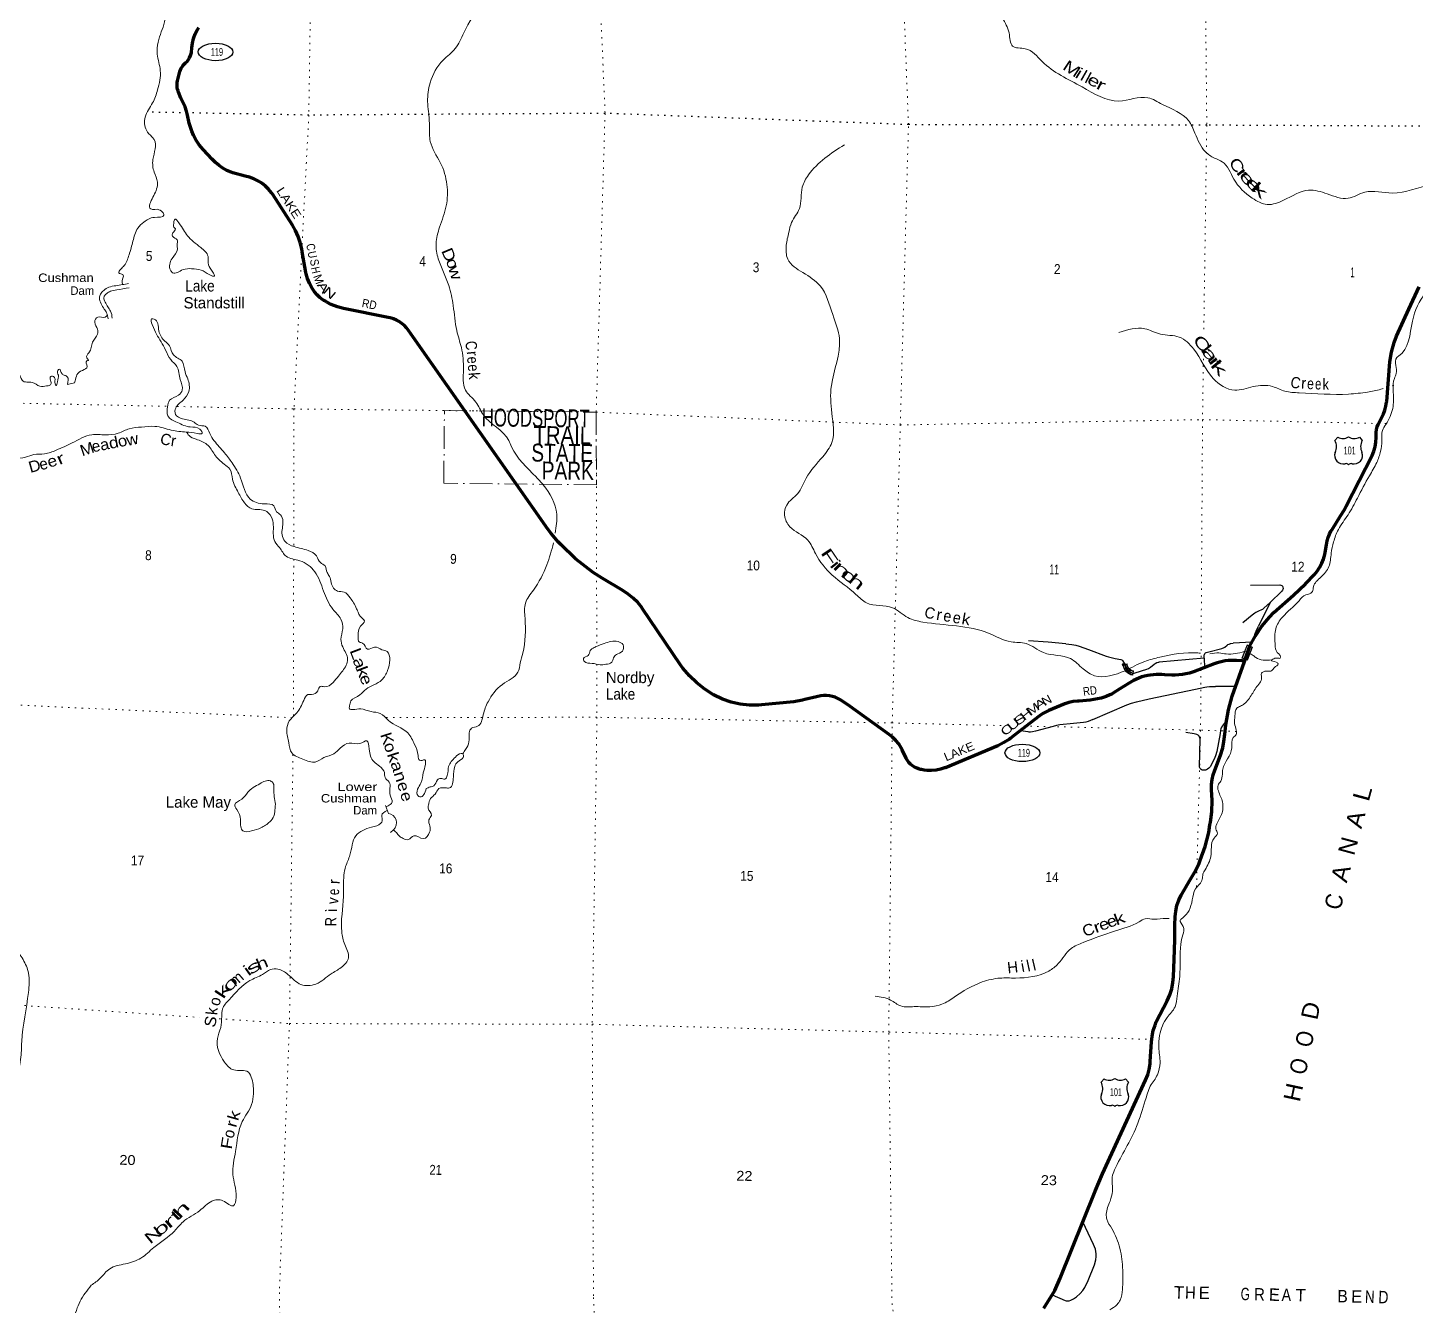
# Model space of a CAD drawing. Header units: feet. Extents: x -751810 to -497223, y -177792 to 12311.
# Drawn here: x -554329 to -529671, y -39445 to -16741 of the extents above; entities that cross this region are included whole.
import ezdxf
from ezdxf.enums import TextEntityAlignment as Align

# ---------------------------------------------------------------- set-up
doc = ezdxf.new("R2010")
doc.units = ezdxf.units.FT
doc.header["$LTSCALE"] = 80
doc.header["$PDMODE"] = 32
doc.header["$PDSIZE"] = 40
doc.linetypes.add('DOT_DASHED', pattern=[7.7, 5, -1.2, 0.3, -1.2])
doc.linetypes.add('DOTTED', pattern=[1.5, 0.3, -1.2])
for name, color, linetype, lineweight in [('16', 7, 'Continuous', 25), ('17', 7, 'Continuous', 25), ('20', 7, 'Continuous', 70), ('23', 7, 'Continuous', 70), ('29', 7, 'Continuous', 25), ('31', 7, 'Continuous', 13), ('39', 7, 'Continuous', 13), ('42', 7, 'Continuous', 13), ('44', 7, 'DOT_DASHED', 13), ('57', 7, 'Continuous', 13), ('6', 7, 'DOTTED', 25), ('7', 7, 'DOTTED', 13)]:
    doc.layers.add(name, color=color, linetype=linetype, lineweight=lineweight)
doc.layers.add('41', color=7, linetype='Continuous')

msp = doc.modelspace()

# ---------------------------------------------------------------- linework, layer by layer
at = {"layer": '16'}
for p, q in [((-531099.27, -24077.07), (-531047.96, -24018.31)), ((-530856.2, -24012.34), (-530856.48, -24012.54)), ((-530664.11, -24018.22), (-530612.72, -24077.07)), ((-535253.52, -35480.64), (-535202.21, -35421.88)), ((-535010.45, -35415.91), (-535010.73, -35416.11)), ((-534818.36, -35421.79), (-534766.97, -35480.64))]:
    msp.add_line(p, q, dxfattribs=at)
for centre, radius, start, end in [((-531292.25, -24187.7), 222.05, 332.97043, 29.75871), ((-530956.88, -23860.65), 182.07, 239.97227, 303.45418), ((-530755.1, -23861.15), 181.52, 236.33975, 300.08743), ((-530755.11, -23860.65), 182.07, 236.54582, 236.59441), ((-530419.75, -24187.7), 222.05, 150.24129, 207.02957), ((-530953.06, -24342.6), 151.42, 159.09177, 283.81923), ((-530758.94, -24342.6), 151.42, 256.18077, 20.90823), ((-535446.5, -35591.27), 222.05, 332.97043, 29.75871), ((-535111.13, -35264.22), 182.07, 239.97227, 303.45418), ((-534909.35, -35264.72), 181.52, 236.33975, 300.08743), ((-534909.36, -35264.22), 182.07, 236.54582, 236.59441), ((-534574, -35591.27), 222.05, 150.24129, 207.02957), ((-535107.31, -35746.17), 151.42, 159.09177, 283.81923), ((-534913.19, -35746.17), 151.42, 256.18077, 20.90823)]:
    msp.add_arc(centre, radius, start, end, dxfattribs=at)
for centre, major_axis, start_param, end_param in [((-530897.72, -24541.42), (-19.56, 51.67), 4.95877769, 6.28318531), ((-530814.27, -24541.42), (19.56, 51.67), 0, 1.32637542), ((-535051.97, -35944.99), (-19.56, 51.67), 4.95877769, 6.28318531), ((-534968.52, -35944.99), (19.56, 51.67), 0, 1.32637542)]:
    msp.add_ellipse(centre, major_axis=major_axis, ratio=0.929097, start_param=start_param, end_param=end_param, dxfattribs=at)
at = {"layer": '17'}
for centre in [(-550993.04, -17171.34), (-536652.57, -29628.29)]:
    msp.add_ellipse(centre, major_axis=(-309.24, 1), ratio=0.500121, dxfattribs=at)
at = {"layer": '20'}
for points in [[(-532705.71, -28003.07), (-532607.78, -27728.07), (-532511.13, -27545.09), (-532395.89, -27373.22), (-532263.32, -27214.33), (-532183.05, -27132.66), (-531834.4, -26823.8), (-531622.49, -26624.99), (-531464.1, -26456.83), (-531416.41, -26398.59), (-531370.22, -26330.88), (-531331.37, -26258.71), (-531300.27, -26182.87), (-531277.26, -26104.2), (-531269.28, -26066.27), (-531248.13, -25929.7), (-531234.41, -25861.56), (-531218.56, -25800.89), (-531196.46, -25742.22), (-531168.34, -25686.18), (-531149.67, -25655.56), (-530997.67, -25416.56), (-530935.62, -25316.53), (-530899.89, -25245.77), (-530438.82, -24344.11), (-530408.12, -24267.51), (-530385.59, -24188.13), (-530371.49, -24106.82), (-530365.96, -24024.49), (-530366.6, -23979.18), (-530364.84, -23930.91), (-530358.04, -23883.09), (-530346.28, -23836.24), (-530329.69, -23790.88), (-530308.44, -23747.5), (-530307.8, -23746.35), (-530234.82, -23600.44), (-530209.31, -23534.82), (-530190.8, -23466.91), (-530179.48, -23397.42), (-530178.15, -23384.06), (-530119.9, -22680.01), (-530092.51, -22506.29), (-530047.11, -22336.39), (-530005.89, -22223.25), (-529787.13, -21739.76), (-529602.57, -21347.24)], [(-536269.02, -39499.53), (-536075.18, -39182.48), (-535979.98, -38966.37), (-535357.25, -37416.73), (-535229.38, -37110.81), (-534462.57, -35445.17), (-534426.02, -35351.44), (-534399.46, -35254.4), (-534383.19, -35155.12), (-534379.43, -35112.31), (-534355.67, -34766.36), (-534346.17, -34664.83), (-534326.11, -34564.86), (-534295.71, -34467.53), (-534272.51, -34410.57), (-534078.27, -34036.15), (-534032.77, -33930.21), (-533998.59, -33820.1), (-533976.11, -33707.02), (-533966.16, -33605.29), (-533957.82, -33300.23), (-533941.77, -32950.07), (-533941.37, -32692.28), (-533940.07, -32537.55), (-533927.9, -32438.76), (-533905.48, -32341.79), (-533873.03, -32247.69), (-533830.94, -32157.5), (-533813.38, -32125.98), (-533681.14, -31899.56), (-533592.58, -31756.13), (-533519.49, -31604.24), (-533491.36, -31532.15), (-533403.4, -31291.86), (-533341.04, -31043.69), (-533319.14, -30908.58), (-533315.1, -30883.65), (-533311.53, -30858.58), (-533285.87, -30678.52), (-533278.25, -30471.54), (-533290.68, -30278.71), (-533290.04, -30190.97), (-533280.24, -30103.79), (-533261.38, -30018.11), (-533234.5, -29937.02), (-533133.23, -29670.06), (-533092.83, -29536.54), (-533070.09, -29423.33), (-533052.89, -29297.98), (-533037.64, -29131.41), (-532992.58, -28864.11), (-532926.17, -28622.13), (-532705.71, -28003.07)]]:
    msp.add_lwpolyline(points, dxfattribs=at)
at = {"layer": '23'}
for points in [[(-551453.53, -17272.68), (-551436.94, -17236.77), (-551424.2, -17199.33), (-551419.95, -17182.91), (-551415.96, -17097.33), (-551403.05, -17012.64), (-551381.36, -16929.76), (-551351.12, -16849.6), (-551319.77, -16785.77), (-551291.21, -16736.51)], [(-542687.45, -28120.99), (-542722.01, -28073.39), (-543413.86, -27048.37), (-543415.82, -27045.69), (-543488.12, -26957.15), (-543569.28, -26876.67), (-543658.4, -26805.1), (-543754.52, -26743.25), (-544121.72, -26523.55), (-544278.12, -26420.92), (-544593.46, -26177.38), (-544856.61, -25926.08), (-544881.66, -25902.17), (-544902.97, -25877.22), (-545027.24, -25731.77), (-545086.53, -25650.66), (-547480.85, -22241.41), (-547561.65, -22120.08), (-547596.65, -22074.36), (-547636.24, -22032.56), (-547679.99, -21995.12), (-547727.4, -21962.46), (-547777.98, -21934.93), (-547831.15, -21912.84), (-547886.34, -21896.43), (-547924.14, -21888.71), (-548716.56, -21732.03), (-548825.71, -21701.12), (-548935.31, -21657.52), (-549014.75, -21615.82), (-549039.79, -21602.68), (-549064.75, -21587.14), (-549082.14, -21576.32), (-549137.14, -21534.78), (-549187.49, -21487.71), (-549232.65, -21435.64), (-549282.66, -21361.41), (-549324.64, -21282.37), (-549358.12, -21199.37), (-549382.75, -21113.33), (-549388.2, -21087.9), (-549453.74, -20724.65), (-549461.24, -20669.89), (-549485.45, -20558.38), (-549521.19, -20450.02), (-549568.06, -20345.98), (-549625.54, -20247.42), (-549974.77, -19705.03), (-549996.91, -19673.55), (-550048.34, -19611.28), (-550106, -19554.72), (-550169.26, -19504.49), (-550237.42, -19461.16), (-550309.74, -19425.19), (-550385.42, -19396.97), (-550463.63, -19376.82), (-550682.01, -19318.08), (-550713.58, -19307.78), (-550789.79, -19276.57), (-550862.33, -19237.55), (-550930.38, -19191.17), (-550993.22, -19137.93), (-551050.15, -19078.42), (-551212.91, -18903.9), (-551280.73, -18821.19), (-551339.54, -18731.85), (-551381.45, -18652.49), (-551412.49, -18579.24), (-551459, -18439.04), (-551490.6, -18294.75), (-551507.53, -18223.21), (-551533.27, -18148.94), (-551566.63, -18077.77), (-551609.65, -17992.44), (-551648.54, -17884.22), (-551657.19, -17860.16), (-551666.15, -17834.22), (-551666.52, -17833.14), (-551672.75, -17806.28), (-551676.13, -17778.91), (-551676.64, -17751.33), (-551674.26, -17723.85), (-551671.9, -17711.66), (-551666.21, -17686.32), (-551659.96, -17661.66), (-551623.69, -17518.59), (-551613.5, -17488.72), (-551600.24, -17460.07), (-551584.06, -17432.98), (-551565.14, -17407.72), (-551543.68, -17384.57), (-551524.34, -17367.35), (-551497.47, -17338.32), (-551473.78, -17306.65), (-551453.53, -17272.68)], [(-533242.25, -28046.28), (-533609.97, -28186.27), (-533630.63, -28192.96), (-533680.63, -28208.98), (-533750.25, -28223.72), (-533808.02, -28233.15), (-533872.44, -28241.82), (-533935.41, -28246.34), (-533995.84, -28247.04), (-534119.12, -28239.34), (-534173.28, -28234.83), (-534277.66, -28234.46), (-534326.92, -28238.65), (-534381.51, -28245.01), (-534423.56, -28251.84), (-534483.68, -28266.35), (-534532.29, -28279.31), (-534583.07, -28298.26), (-534678.57, -28340.38), (-534769.15, -28392.26), (-534918.69, -28488.09), (-535031.03, -28560.68), (-535055.94, -28576.78), (-535081.03, -28590.35), (-535097.13, -28599.05), (-535163.46, -28627.82), (-535232.43, -28649.51), (-535252.45, -28654.45), (-535448.01, -28690.86), (-535646.31, -28706.64), (-535675.49, -28707.82), (-535750.58, -28716.35), (-535824.38, -28732.68), (-535896.06, -28756.64), (-536184.85, -28875.42), (-536206.59, -28885.09), (-536279.06, -28923.41), (-536322.12, -28952.31), (-536347.02, -28969.02), (-536372.12, -28988.46)], [(-533146.64, -28015.4), (-533191.39, -28029.86), (-533242.25, -28046.28)], [(-533048.32, -27994.68), (-533093.65, -28002.39), (-533146.64, -28015.4)], [(-532948.38, -27984.36), (-532997.01, -27988.11), (-533048.32, -27994.68)], [(-532847.91, -27984.54), (-532894.87, -27983.71), (-532948.38, -27984.36)], [(-532705.71, -28003.07), (-532748, -27995.22), (-532847.91, -27984.54)], [(-540236.87, -28612.78), (-540287.8, -28623.64), (-540309.57, -28630.03), (-540518.88, -28682.28), (-540561.93, -28692.47), (-540716.44, -28718.27), (-541289.5, -28777.07), (-541341.76, -28780.24), (-541505.03, -28778.86), (-541667.27, -28760.43), (-541826.69, -28725.13), (-541981.54, -28673.37), (-542144.39, -28593.79), (-542298.02, -28497.62), (-542440.76, -28385.93), (-542571.05, -28259.92), (-542687.45, -28120.99)], [(-536372.12, -28988.46), (-536784.28, -29307.55), (-536869.23, -29373.44), (-536880.56, -29381.74), (-536980.86, -29446.58), (-537087.39, -29500.59), (-538021.39, -29891.32), (-538034.36, -29896.19), (-538109.6, -29919.33), (-538186.85, -29934.47), (-538265.26, -29941.45), (-538343.97, -29940.19), (-538397.12, -29933.75), (-538422.27, -29930.7), (-538447.12, -29926.08), (-538462.46, -29923.23), (-538501.8, -29911.57), (-538539.71, -29895.85), (-538575.76, -29876.26), (-538609.57, -29853), (-538640.76, -29826.34), (-538668.99, -29796.57), (-538693.96, -29764.01), (-538715.39, -29729.01), (-538717.72, -29724.65), (-538786.39, -29572.01), (-538805.88, -29536.68), (-538850.43, -29469.05), (-538901.81, -29406.46), (-538959.45, -29349.57), (-539022.72, -29299.03), (-539718.73, -28799.29), (-539888, -28686.68), (-539933.12, -28660.67), (-539980.71, -28639.52), (-540030.25, -28623.46), (-540081.2, -28612.67), (-540133, -28607.26), (-540185.08, -28607.3), (-540236.87, -28612.78)]]:
    msp.add_lwpolyline(points, dxfattribs=at)
at = {"layer": '29'}
for p, q in [((-532601.38, -26649.33), (-532079.71, -26640.59)), ((-532576.69, -27662.75), (-532908.93, -27679.67)), ((-533420.98, -27946.2), (-534221.05, -28015.32)), ((-533420.98, -27946.2), (-533416.79, -28112.87)), ((-532866.08, -28445.81), (-533220.76, -28448.95))]:
    msp.add_line(p, q, dxfattribs=at)
for points in [[(-532044.05, -26752.37), (-532250.83, -26957.53), (-532458.23, -27376.62)], [(-532079.71, -26640.59), (-532059.54, -26645.35), (-532044.38, -26654.02), (-532031.39, -26667.01), (-532022.73, -26684.34), (-532020.84, -26708.17), (-532023.82, -26724.41), (-532031.12, -26737.96), (-532044.05, -26752.37)], [(-532250.83, -26957.53), (-532360.49, -27058.66), (-532387.55, -27077.07), (-532401.34, -27085.07), (-532455.46, -27108.9), (-532504.18, -27134.89), (-532522.58, -27147.89), (-532568.04, -27181.46), (-532732.58, -27314.68)], [(-532537.87, -27592.48), (-532513.37, -27503.13), (-532500.38, -27466.31), (-532458.23, -27376.62)], [(-535881.97, -27688.11), (-536194.83, -27659.53), (-536545.23, -27639.01)], [(-535881.97, -27688.11), (-535773.29, -27700.78), (-535702.39, -27714.86), (-535642.31, -27733.27), (-535475.06, -27792.84), (-535161.14, -27909.81), (-535122.17, -27921.72), (-535000.93, -27948.8), (-534902.42, -27970.46), (-534886.19, -27976.96), (-534873.2, -27988.87), (-534853.71, -28013.78)], [(-533420.98, -27946.2), (-533420.5, -27897.36), (-533419.68, -27889.24), (-533417.52, -27878.95), (-533409.67, -27864.87), (-533405.07, -27856.75), (-533398.57, -27851.33), (-533385.86, -27844.29), (-533339.31, -27831.3), (-533108.47, -27773.35), (-533093.58, -27767.4), (-533077.07, -27759.81), (-533057.86, -27747.9), (-533015.64, -27714.33), (-532999.41, -27704.03), (-532979.92, -27693.75), (-532956.11, -27684.54), (-532946.37, -27681.83), (-532908.93, -27679.67)], [(-534853.71, -28013.78), (-534832.6, -28049.52), (-534825.02, -28082.01), (-534816.09, -28112.87), (-534805.54, -28130.75), (-534787.13, -28155.11), (-534768.73, -28171.9), (-534742.21, -28191.94), (-534723.27, -28202.23), (-534702.16, -28209.81), (-534686.46, -28211.98), (-534670.22, -28210.89), (-534646.41, -28206.56), (-534443.99, -28142.66), (-534409.88, -28126.95), (-534376.87, -28104.75), (-534311.92, -28050.6), (-534292.97, -28037.06), (-534262.13, -28024.61), (-534237.77, -28018.64), (-534221.05, -28015.32)], [(-535402.55, -29037.6), (-534797.42, -28776.77), (-534714.06, -28746.44), (-534624.22, -28720.46), (-534396.9, -28666.3), (-533576.37, -28493.02), (-533407.5, -28458.36), (-533375.57, -28454.02), (-533326.85, -28449.69), (-533220.76, -28448.95)], [(-535402.55, -29037.6), (-535486.43, -29070.27), (-535528.11, -29083.26), (-535568.69, -29089.76), (-535804.68, -29111.42), (-535925.38, -29122.26), (-535988.7, -29130.92), (-536047.16, -29143.92), (-536103.45, -29159.08), (-536417.37, -29241.39), (-536470.96, -29255.47), (-536506.13, -29258.72), (-536530.49, -29257.64), (-536551.6, -29254.39), (-536683.66, -29237.06)], [(-533029.19, -29061.18), (-533095.19, -29149.34), (-533111.43, -29173.17), (-533123.34, -29199.16), (-533130.37, -29227.32), (-533136.33, -29283.64), (-533196.95, -29604.22), (-533218.6, -29680.03), (-533242.95, -29739.6), (-533318.19, -29877.15), (-533337.12, -29902.06), (-533361.49, -29920.47), (-533380.42, -29930.22), (-533399.91, -29936.72), (-533432.93, -29937.8), (-533460.53, -29933.47), (-533476.23, -29924.8), (-533494.08, -29908.56), (-533502.21, -29879.31), (-533491.39, -29381.11), (-533498.42, -29358.37), (-533513.04, -29333.46), (-533528.73, -29316.13), (-533552.01, -29300.97), (-533599.64, -29290.14), (-533749.02, -29268.48)], [(-536122.86, -39260.46), (-535894.55, -39360.55), (-535873.44, -39368.13), (-535849.62, -39368.13), (-535821.48, -39365.96), (-535790.63, -39356.21), (-535743.53, -39332.39), (-535691.04, -39295.56), (-535626.62, -39237.08), (-535578.46, -39182.92), (-535545.43, -39130.94), (-535483.2, -39005.3), (-535372.23, -38725.87), (-535346.25, -38637.06), (-535340.3, -38580.74), (-535339.76, -38528.76), (-535355.99, -38446.45), (-535387.93, -38364.13), (-535575.83, -37960.65)]]:
    msp.add_lwpolyline(points, dxfattribs=at)
at = {"layer": '29', "linetype": 'DOTTED', "lineweight": 100}
for centre, radius, start, end in [((-534657.8, -28039.49), 172.3, 183.25486, 261.50761), ((-534678.21, -28074.46), 135.79, 186.61523, 257.89943), ((-534662.13, -28071.34), 147.31, 200.21329, 240.75083)]:
    msp.add_arc(centre, radius, start, end, dxfattribs=at)
at = {"layer": '29'}
msp.add_arc((-534682.26, -28077.41), 132.7, 270.44012, 284.91886, dxfattribs=at)
at = {"layer": '31'}
for p, q in [((-534867.28, -28051.08), (-534792.36, -28047.48)), ((-534858.69, -28058.68), (-534799.67, -28055.84)), ((-534686.59, -28179.36), (-534695.64, -28237.71)), ((-534677.49, -28172.85), (-534688.99, -28246.97))]:
    msp.add_line(p, q, dxfattribs=at)
for radius, start, end in [(209.8, 183.25486, 261.5082), (201.8, 185.45441, 259.19028), (142.8, 186.57274, 258.3702), (134.8, 183.25487, 261.51134)]:
    msp.add_arc((-534657.8, -28039.49), radius, start, end, dxfattribs=at)
msp.add_point((-534858.69, -28058.68), dxfattribs=at)
at = {"layer": '39'}
msp.add_line((-530081.43, -23106.47), (-530052.32, -23097.87), dxfattribs=at)
for points in [[(-551583.97, -8053.62), (-551388.44, -8022.78), (-551211.76, -7919.11), (-551141.45, -7922.35), (-551177.55, -8034.51), (-551187.11, -8122.96), (-551296.71, -8183.49), (-551280.42, -8288.5), (-551225.52, -8370.02), (-551292.74, -8538.03), (-551364.97, -8764.35), (-551312.57, -8874.02), (-551302.17, -8970.88), (-551331.34, -9030.79), (-551364.7, -9100.7), (-551313.18, -9143.89), (-551237.29, -9173.41), (-551203.81, -9214.28), (-551243, -9272), (-551325.57, -9280.63), (-551398.48, -9311.59), (-551396.53, -9432.47), (-551394.75, -9563.41), (-551406.22, -9645.78), (-551457.7, -9717.39), (-551356.38, -9787.63), (-551124.63, -9872.23), (-550786.64, -9974.79), (-550193.06, -10061.65), (-550021.08, -10115), (-549998.18, -10185.89), (-549986.45, -10323.04), (-549953.36, -10386.06), (-549928.27, -10446.91), (-549993.41, -10494.12), (-549987.16, -10598.96), (-550017.2, -10709.2), (-550031.3, -10827.79), (-550012.58, -10908.67), (-550015.9, -10985.15), (-550059.66, -11075.02), (-550016.76, -11152.3), (-550086.61, -11239.7), (-550072.08, -11330.59), (-550095.57, -11410.74), (-550182.89, -11461.58), (-550306.58, -11640.69), (-550401.2, -11765.93), (-550367.69, -11804.78), (-550320.05, -11839.85), (-550355.94, -11939.93), (-550355.66, -12040.63), (-550290.47, -12108.23), (-550227.75, -12201.97), (-550240.36, -12233.97), (-550328.89, -12238.47), (-550372.31, -12308.21), (-550450.71, -12542.49), (-550550.17, -12832.79), (-550615.51, -13008.89), (-550780.51, -13134.92), (-551205.04, -13389.35), (-551354.79, -13563.98), (-551328.2, -13771.89), (-551309.3, -13959.52), (-551296.72, -14046.34), (-551355.13, -14170.2), (-551315.24, -14305.83), (-551412.29, -14455.2), (-551488.54, -14681.46), (-551602.08, -14854.7), (-551561.33, -14940), (-551605.74, -15068.12), (-551638.58, -15224.65), (-551672.77, -15459.69), (-551723.59, -15609.86), (-551746.86, -15794.75), (-551750.83, -16026.29), (-551766.93, -16261.66), (-551829.36, -16385.44), (-551898.03, -16638.01), (-552010.69, -16994.55), (-552026.44, -17209.78), (-551973.16, -17502.74), (-552021.24, -17844.29), (-552109.65, -18076.38), (-552242.66, -18329.84), (-552218.53, -18563.89), (-552124.03, -18680.34), (-552082.65, -18729.39), (-552104.81, -19083.48), (-552082.51, -19307.43), (-552023.21, -19483.68), (-552089.63, -19722.19), (-552150.01, -19844), (-552161.79, -19944.5), (-552025.44, -19964.99)], [(-553622.19, -23078.46), (-553628.51, -22944.05), (-553670.3, -22919.15), (-553720.13, -22894.11), (-553770.94, -22808.64), (-553797.44, -22830.33), (-553784.86, -22917.16), (-553802.98, -23035.67), (-553824.18, -23099.75), (-553841.75, -23069.23), (-553848.1, -22970.43), (-553887.63, -22931.48), (-553921.97, -22940.95), (-553927.1, -23005.31), (-553916.25, -23075.99), (-553993.17, -23106.88), (-554113.86, -23110.82), (-554251.43, -23043.98), (-554427.7, -23006.67), (-554500.09, -22890.61), (-554571.12, -22929.65), (-554639.53, -22932.49), (-554683.01, -23006.25), (-554774.93, -23091.26), (-554882.42, -23145.78), (-554929.99, -23223.5), (-555003.16, -23387.38), (-555105.55, -23496.36), (-555329.98, -23571.01), (-555569.16, -23685.67), (-555746.78, -23726.89), (-555798.76, -23709.87), (-555668.82, -23635.6), (-555394.26, -23451.06), (-555313.7, -23325.58), (-555364.27, -23226.01), (-555435.2, -23142.2), (-555508.92, -22869.02), (-555600.69, -22710.33), (-555507.88, -22339.35), (-555531.76, -22208.02), (-555455.75, -21995.85), (-555277.03, -21890.21), (-555151.98, -21749.39), (-555240.97, -21663.25), (-555346.25, -21588.91), (-555358.25, -21351.05), (-555316.17, -21124.19), (-555364.28, -20881.67), (-555440.35, -20628.59), (-555513.02, -20528.64), (-555442.35, -20276.1), (-555375.55, -20132.25), (-555424.29, -19809.16), (-555460.51, -19576.91), (-555593.62, -19483.97), (-555678.69, -19403.94), (-555600.2, -19399.26), (-555422.97, -19380.19), (-555380.8, -19266.13), (-555416.16, -18983.55), (-555523.45, -18909.17), (-555548.37, -18838.25), (-555489.15, -18784.9), (-555502.05, -18716.2), (-555594.92, -18621.94), (-555546.48, -18493.88), (-555430.66, -18304.56), (-555401.22, -18111.73), (-555311.98, -17714.5), (-555343, -17530.69), (-555345.5, -17442.02), (-555298.16, -17025.94), (-555261.93, -16905.73), (-555263.84, -16782.84), (-555150.44, -16617.65), (-554995.31, -16481.38), (-554950.06, -16421.75), (-554834.46, -16480.15), (-554672.92, -16555.47), (-554489.99, -16556.64), (-554496.48, -16465.9), (-554560.56, -16333.87), (-554536.66, -16112.74), (-554598.66, -15976.72), (-554707.95, -15902.32), (-555008, -15814.52), (-555117.47, -15750.18), (-555122.74, -15705.78), (-554926.96, -15660.85), (-554738.85, -15593.63), (-554606.63, -15503.29), (-554589.73, -15221.61), (-554593.74, -14869.09), (-554682.83, -14788.99), (-554746.7, -14644.88), (-554893.7, -14541.62)], [(-538979.08, -14856.91), (-538400.91, -15138.87), (-537409.64, -15363.57), (-537143.92, -15577.65), (-537094.42, -15856.45), (-537000.09, -16569.04), (-536890.02, -16832.79), (-536825.7, -17067.53), (-536601.33, -17113.73), (-536303.63, -17338.45), (-535589.72, -17793.96), (-534936.6, -18042.98), (-534422.97, -17985.46), (-534163.64, -18102.76), (-533700.16, -18390.78), (-533585.42, -18616.34), (-533400.09, -18945.84), (-533239.16, -19057.39), (-533101.56, -19122.22), (-532893.81, -19433.99), (-532567.82, -19767.95), (-532300.38, -19881.36), (-532009.59, -19805.86), (-531566.28, -19628.29), (-531237.68, -19692.42), (-530863.1, -19771.44), (-530567.74, -19663.8), (-530077.5, -19680.39), (-529395.54, -19537.18), (-529174.12, -19520.89), (-528894.97, -19513.29)], [(-546236.84, -16285.41), (-546581.97, -16833.26), (-546731.47, -17110.61), (-546946.05, -17314.32), (-547178.15, -17719.13), (-547222.03, -18050.68), (-547207.05, -18232.21), (-547189.54, -18500.38), (-547175.9, -18760.43), (-546997.43, -19138.14), (-546879.48, -19528.9), (-546891.97, -19905.31), (-547009.06, -20285.94), (-547072.39, -20578.89), (-547032.73, -20845.43), (-546847.91, -21321.95), (-546767.56, -21677.82), (-546704.82, -22122), (-546623.58, -22425.51), (-546586.09, -22818.9), (-546550.07, -23180.04), (-546366.75, -23392.69), (-546235.7, -23615.67), (-545778.86, -24077.19), (-545730.54, -24187.08), (-545295.65, -24723.33), (-545168.27, -24863.98), (-544929.34, -25385.43), (-544956.08, -25721.35)], [(-539814.99, -18820.08), (-540455.45, -19356.75), (-540563.72, -19574.39), (-540616.5, -19956.14), (-540753.39, -20201.48), (-540804.63, -20375.81), (-540848.8, -20606.66), (-540822.86, -20852.82), (-540553.57, -21093.15), (-540246.03, -21330.12), (-540023.57, -21839.51), (-539904.24, -22266.55), (-540047.23, -23101.9), (-540039.51, -23589.43), (-540038.43, -24113.1), (-540201.56, -24364.03), (-540493.54, -24743.63), (-540649.14, -25024.9), (-540841.5, -25222.95), (-540878.78, -25403.57), (-540783.79, -25608.64), (-540468.21, -25845.75), (-540329.59, -26085.82), (-540030.59, -26469.66), (-539610.26, -26811.31), (-539421.88, -26963.62), (-538958.94, -27048.22), (-538688.51, -27222.1), (-538420.52, -27303.3), (-537245.91, -27505.01), (-536852.44, -27654.85), (-536585.59, -27685.68), (-536278.74, -27846.1), (-535798.09, -27953.16), (-535574.03, -28134.29), (-535369.06, -28256.69), (-534823.8, -28169.76)], [(-552025.44, -19964.99), (-551933.88, -20018.95), (-551910.63, -20069.71), (-552078.2, -20111.1), (-552264.58, -20194.46), (-552375.01, -20303.31), (-552459.37, -20533.46), (-552527.86, -20775.96), (-552613.54, -20965.8), (-552677.01, -21033.18), (-552710.28, -21097.05), (-552638.41, -21126.49), (-552653.02, -21275.28), (-552637.15, -21303.87)], [(-551414.33, -21022.93), (-551569.43, -21040.37), (-551755.33, -21095.54), (-551792.72, -21048.57), (-551765.05, -20841.6), (-551667.76, -20678.15), (-551676.56, -20605.49), (-551672.93, -20510.89), (-551758.28, -20446.97), (-551749.17, -20384.7), (-551705.79, -20316.97), (-551731.33, -20282.29), (-551736.78, -20247.96), (-551710.83, -20141.66), (-551641.59, -20207.32), (-551490.74, -20437.53), (-551255.1, -20647.06), (-551125.12, -20804.41), (-551117.66, -20955.59), (-551039.44, -21083.84), (-551012.51, -21154.8), (-551094.53, -21131.21), (-551249.91, -21047.95), (-551416.38, -21024.91)], [(-528979.46, -20457.82), (-529074.98, -20656.52), (-529094.66, -20748.82), (-529133.29, -20774.33), (-529166.76, -20850.28), (-529234.11, -21026.34), (-529299.7, -21099.72), (-529340.21, -21117.14), (-529343.7, -21203.69), (-529478.58, -21449.06), (-529720.48, -21956.42), (-529968.37, -22578.47), (-530000.94, -22602.07), (-530013.41, -22742.84), (-530007.82, -22885.93), (-530041.5, -22973.96), (-530056.23, -23364.43), (-530115.36, -23647.38), (-530194.22, -23791.02), (-530252.36, -23898.76), (-530265.58, -24083.82), (-530286.85, -24268.74), (-530354.58, -24466.95), (-530485.26, -24702.34), (-530699.17, -25101.42), (-530865.06, -25396.61), (-531036.43, -25659.48), (-531122.63, -25879.52), (-531164.27, -26080.2), (-531206.53, -26317.12), (-531348.45, -26503.97), (-531480.04, -26674.89), (-531499.61, -26761.15), (-531568.74, -26806.27), (-531617.21, -26819.53), (-531735.61, -26924.21), (-532032.13, -27217.12), (-532150.25, -27422.51), (-532162.7, -27680.09), (-532144.78, -27807.29), (-532115.43, -27854.12), (-532071.94, -27897.18), (-532070.72, -27943.52), (-532127, -27942.54), (-532203.78, -27965.37), (-532228.17, -27981.06), (-532140.33, -28016.83), (-532106.72, -28049.64), (-532174.11, -28110.9), (-532217.25, -28164.53), (-532321.96, -28174.79), (-532401, -28211.68), (-532400.82, -28318.43), (-532452.58, -28406.14), (-532574.3, -28587.3), (-532709.88, -28756.13), (-532776.93, -28797.26), (-532843.94, -28836.38), (-532876.4, -28970.75), (-532882.73, -29105.58), (-532850.6, -29224.97), (-532855.97, -29303.42), (-532905.13, -29356.95), (-532930.35, -29537.77), (-533091.66, -29917.63), (-533099.24, -30008.13), (-533127.79, -30129.91), (-533175.54, -30201.54), (-533170.23, -30302.36), (-533095.64, -30501.63), (-533113.47, -30720.85), (-533207.29, -30916.59), (-533216.4, -30978.87), (-533187.6, -31057.92), (-533247.37, -31143.48), (-533294.38, -31305.8), (-533303.21, -31468.78), (-533405.76, -31704.65), (-533445.33, -31784.53), (-533454.92, -31874.99), (-533574.39, -32042.09), (-533634.11, -32242.46), (-533691.55, -32426.75), (-533808.49, -32563.68), (-533847.3, -32599.26), (-533792.96, -32712.99), (-533801.57, -32863.89), (-533836.53, -33026.42), (-533856.45, -33602.09), (-533902.62, -33949.71), (-533940.1, -34142.41), (-534080.01, -34329.29), (-534214.15, -34649.2), (-534229.84, -34860.4), (-534206.4, -35134.72), (-534254.31, -35349.39), (-534380.35, -35548.6)], [(-552918.04, -21846.58), (-552955, -21886.32), (-553081.58, -21882.1), (-553139.44, -21973.74), (-553087.28, -22097.5), (-553088.77, -22184.08), (-553175.7, -22329.59), (-553241.21, -22515.76), (-553278.98, -22607.74), (-553251.63, -22654.54), (-553281.88, -22660.06), (-553271.59, -22762.95), (-553359.18, -22829.91), (-553455.05, -22910.81), (-553485.02, -23017.04), (-553495.69, -23053.1)], [(-551508.33, -23925.53), (-551315.78, -23951.04), (-551227.28, -23948.55), (-551272.22, -23873.25), (-551440.46, -23836.08), (-551670.27, -23755.55), (-551837.15, -23639.86), (-551844.44, -23478.61), (-551808.27, -23362.43), (-551647.88, -23270.56), (-551583.99, -23179.02), (-551619.03, -22995.14), (-551679.3, -22758.45), (-551787.84, -22639.74), (-551879.4, -22468.97), (-552039.43, -22188.25), (-552116.89, -22015.71), (-552127.26, -21916.84), (-552085.05, -21917.57), (-551998.17, -22126.53), (-551890.77, -22311.68), (-551811.73, -22391.6), (-551740.13, -22553.97), (-551587.28, -22667.4), (-551534.21, -22855.63), (-551486.11, -22981.34), (-551465.83, -23205.25), (-551569.01, -23360.55), (-551700.05, -23499.25), (-551703.99, -23611.97), (-551576.68, -23690.72), (-551370.67, -23752.71), (-551295.17, -23804.37), (-551174.86, -23822.58), (-551092.66, -23952.91), (-550925.8, -24187.43), (-550831.16, -24295.82), (-550697.5, -24473.37), (-550547.34, -24743.85), (-550374.82, -25117.43), (-550123.01, -25204.39), (-549956.72, -25237.5), (-549908.27, -25343.07), (-549836.82, -25396.68), (-549794.6, -25514.23), (-549808.73, -25751.64), (-549758.44, -25867.31), (-549595.23, -25962.8), (-549347.12, -26031.57), (-549200.02, -26128.79), (-549127.66, -26246.86), (-549046.27, -26306.69), (-549008, -26420.14), (-548967.01, -26491.34), (-548894.23, -26702.07), (-548824.71, -26751.62), (-548708.42, -26769.75), (-548599.61, -26872.35), (-548538.8, -26960.01), (-548484.32, -27065.69), (-548451.5, -27144.81), (-548412.41, -27209.94), (-548347.29, -27281.56), (-548417.32, -27379.03), (-548458.4, -27547.49), (-548436.18, -27658.65), (-548380.19, -27675.74), (-548289.57, -27784.06), (-548168.36, -27749.92), (-548034.43, -27794.54), (-547942.5, -27826.36), (-547894.81, -27976.22), (-547934.2, -28162.84), (-548037.62, -28332.24), (-548317.87, -28496.54), (-548428.19, -28599.35), (-548584.81, -28705.38), (-548610.44, -28793.55), (-548613.35, -28845.86), (-548555.27, -28858.96), (-548412.3, -28845.34), (-548226.19, -28894.9), (-548063.88, -28925.92), (-547923.23, -29047.2), (-547575.32, -29274.8), (-547454.13, -29476.3), (-547393.24, -29676.75), (-547366.51, -29759.79), (-547318.28, -29760.63), (-547273.93, -29753.34), (-547261.28, -29836.14), (-547299.94, -29980.47), (-547341.3, -30165.05), (-547401.48, -30274.77), (-547393.47, -30393.74), (-547359.58, -30410.44), (-547246.49, -30263.37)], [(-534938.77, -22155.61), (-534477.29, -22091.14), (-534197.48, -22186.64), (-533866.66, -22238.72), (-533606.97, -22452.7), (-533260.08, -22974.33), (-532879.67, -23182.36), (-532550.91, -23119.6), (-532205.09, -23117.56), (-531987.38, -23199.9), (-531732.55, -23228.51), (-530854.42, -23251.85), (-530520.08, -23215.37), (-530279.99, -23165.17), (-530240.24, -23153.42)], [(-554576.09, -24391.76), (-554368.74, -24375.23), (-554221.17, -24327.44), (-554029.96, -24314.66), (-553823.76, -24247.76), (-553540.11, -24119.77), (-553191.85, -23974.78), (-552950.64, -23976.96), (-552720.94, -23946.72), (-552526.59, -23867.53), (-552304.93, -23837.15), (-552069.51, -23825.13), (-551779.17, -23892.62), (-551508.33, -23925.53)], [(-560134.31, -24167.5), (-559912.22, -24077.33), (-559296.54, -24164.58), (-558752.3, -24315.04), (-558176.91, -24407.63), (-557942.66, -24580.88), (-557736.69, -24761.7), (-557583.68, -25100.71), (-557468.05, -25626.37), (-557435.67, -25848.48), (-557399.38, -26076.7), (-557340.18, -26375.81), (-557186.86, -26696.69), (-557111.05, -27199.51), (-557133.41, -27565.67), (-557221.33, -27886.39), (-557121.42, -28155.99), (-556630.36, -28945.99), (-556355.59, -29335.45), (-556237.44, -29714.13), (-556145.9, -30237.36), (-555993.82, -30630.73), (-555895.46, -30990.94), (-555727.22, -31144.92), (-555383.37, -31257.65), (-555155.25, -31436.84), (-555059.84, -31734.57), (-554977.29, -31961.58), (-554941.55, -32222.01), (-554908.2, -32387.74), (-554775, -32474.65), (-554608.01, -32584.3), (-554551.03, -32778.64), (-554534.24, -33089.09), (-554413.19, -33298.65), (-554316.88, -33544.02), (-554316.68, -33884.4), (-554436.17, -34756.41), (-554455.73, -35076.3), (-554582.39, -35428.56), (-554683.32, -35569.8), (-554754.21, -35717.61), (-554981.13, -35937.22), (-555012.78, -36142.1), (-555006.59, -36484.59), (-555042.79, -36719.6), (-554967.54, -37021), (-554903.9, -37412.84), (-554803.18, -37752.95), (-554822.4, -37935.89), (-555021.56, -38178.13), (-555276.51, -38391.21), (-555526.19, -38531.88), (-555667.56, -38686.51), (-555943.71, -39024.26)], [(-547961.66, -30585.25), (-547851.65, -30500.56), (-547889.77, -30379.06), (-547907.91, -30147.13), (-547978.88, -30065.33), (-547991.43, -29976.49), (-548075.99, -29866.26), (-548181.12, -29783.87), (-548259.69, -29558.95), (-548305.44, -29413.14), (-548424.88, -29461.41), (-548615.74, -29454.06), (-548776.13, -29545.93), (-548890.4, -29644.64), (-549064.42, -29710.09), (-549218.61, -29792), (-549440.83, -29737.78), (-549638, -29629.62), (-549691.2, -29449.44), (-549727.56, -29225.25), (-549680.52, -29060.92), (-549547.36, -28916.21), (-549424.95, -28694.78), (-549350.84, -28593.36), (-549284.45, -28590.49), (-549176.79, -28525.9), (-549131.2, -28446.13), (-549056.94, -28453.46), (-548902.85, -28377.6), (-548806.39, -28262.46), (-548670.4, -28069.47), (-548644.45, -27963.18), (-548731.2, -27746.16), (-548763.05, -27610.67), (-548731.7, -27423.91), (-548764.98, -27254.15), (-548906.64, -27074.45), (-549071.98, -26751.34), (-549228.97, -26410.25), (-549495, -26214.29), (-549736.87, -26133.54), (-549854.87, -25980.44), (-549937.48, -25874.27), (-549965.11, -25726.76), (-549998.32, -25436.16), (-550116.97, -25321.31), (-550345.6, -25289.14), (-550474.51, -25186.19), (-550587.93, -25000.94), (-550690.38, -24761.5), (-550735.64, -24587.5), (-550840.64, -24497.06), (-551008.54, -24322.94), (-551144.21, -24145.36), (-551335.62, -24053.41), (-551463.14, -23986.74), (-551508.33, -23925.53)], [(-544983.73, -25896.25), (-545103.61, -26286.7), (-545342.5, -26735.7), (-545483.13, -26964.86), (-545491.78, -27234.59), (-545530.55, -27854.24), (-545575.76, -28028.68), (-545618.82, -28195.09), (-545893.93, -28411.85), (-546148.5, -28719.59), (-546234.9, -28951.71), (-546334.89, -29155.41), (-546442.03, -29189.79), (-546483.64, -29271.64), (-546488.41, -29432.68), (-546547, -29566.61), (-546594.98, -29645.44)], [(-544227.85, -27737.95), (-544086.2, -27684.02), (-543838.35, -27650.07), (-543748.84, -27706.01), (-543760.86, -27820.6), (-543868.41, -27879.15), (-543917.68, -27938.71), (-543951.22, -28018.69), (-544056.35, -28053.11), (-544155.03, -28063.48), (-544301.33, -28036.76), (-544437.48, -28004.18), (-544454.7, -27953.53), (-544367.28, -27896.64), (-544333.64, -27810.63), (-544262.37, -27757.49), (-544231.87, -27737.88)], [(-534823.8, -28169.76), (-534478.16, -28004.33), (-534209.45, -27926.43), (-533532.69, -27851.61), (-533487.72, -27855.58)], [(-533319.95, -27867.8), (-533158.77, -27852.07), (-533028.41, -27870.46), (-532708.48, -27828.27)], [(-532708.48, -27828.27), (-532550.72, -27895.2), (-532503.09, -27934.19), (-532224.09, -27977.1)], [(-547246.49, -30263.37), (-547177.64, -30234.36), (-547110.94, -30213.36), (-547046.84, -30109.75), (-546990.05, -30080.53), (-546915.89, -30093.9), (-546872.55, -30028.19), (-546849.72, -29869.48), (-546730.29, -29704.4), (-546626.62, -29637.72), (-546598.55, -29642.24), (-546593.7, -29710.8), (-546687.46, -29785.7), (-546741.16, -29869.36), (-546764.47, -30056.26), (-546836.15, -30250.37), (-546904.48, -30249.18), (-547021.32, -30263.26), (-547091.35, -30360.73), (-547171.11, -30439.9), (-547209.29, -30556.05), (-547212.26, -30612.39), (-547156.12, -30738.24), (-547199.74, -30820.06), (-547183.48, -30927.08), (-547187.43, -31039.8), (-547297.92, -31152.68), (-547467.92, -31101.38), (-547561.55, -31168.23), (-547657.74, -31150.44), (-547727.32, -31104.92), (-547778.57, -31045.62), (-547831.84, -30997.28)], [(-549929.04, -30540.94), (-549954.53, -30268.6), (-549964.9, -30169.73), (-550016.42, -30126.54), (-550204.23, -30175.63), (-550419.96, -30328.97), (-550524.56, -30450.01), (-550650.89, -30548.51), (-550616.17, -30633.71), (-550546.82, -30810.13), (-550545.04, -30941.08), (-550504.08, -31014.3), (-550353.31, -31014.91), (-550185.5, -30959.42), (-550026.84, -30851.41), (-549954.78, -30751.96), (-549939.5, -30681.74), (-549929.04, -30540.94)], [(-547939.91, -30653.85), (-548038.72, -30741), (-548030.32, -30837.82), (-548053.12, -30877.71), (-548219.2, -30949.34), (-548497.2, -31099.58), (-548603.62, -31444.14), (-548679.46, -31646.24), (-548710.22, -31798.77), (-548716.75, -32179.31), (-548749.66, -32809.13), (-548695.17, -33031.62), (-548630.95, -33272.41), (-548758.49, -33441.38), (-548939.39, -33557.06), (-549207.82, -33735.67), (-549473.35, -33745.14), (-549705.46, -33563.87), (-549882.77, -33470.15), (-550015.62, -33479.92), (-550155.78, -33564.09), (-550382.84, -33674.93), (-550750.54, -34014.95), (-550867.92, -34178.05), (-550882.3, -34312.74), (-550899.75, -34509.82), (-550959.37, -34704.14), (-550833.87, -35123.23), (-550669.41, -35263.05), (-550408.73, -35301.82), (-550346.49, -35423.75), (-550318.85, -35688.07), (-550350.2, -35874.83), (-550516.3, -36182.1), (-550635.91, -36709.71), (-550685.2, -37121.73), (-550625.85, -37529.6), (-550674.59, -37675.77), (-550860.09, -37589.97), (-551057.18, -37594.59), (-551271.14, -37762.06), (-551570.09, -37962.29), (-551721.68, -38126.82), (-552088.58, -38420.52), (-552316.92, -38605.87), (-552594.12, -38709.8), (-552873.02, -38795.58), (-553040.76, -38963.85), (-553199.71, -39088.9)], [(-539266.28, -33951.01), (-538994.09, -34022.21), (-538812.93, -34126.07), (-538575.91, -34138.25), (-538296.49, -34139.08), (-538082.66, -34096.48), (-537865.37, -33969.35), (-537366.21, -33700.1), (-537049.4, -33631.1), (-536775.97, -33629.82), (-536182.78, -33505.2), (-536015.67, -33373.17), (-535787.96, -33107.25), (-535570.95, -32996.23), (-535014.71, -32798.47), (-534577.56, -32628.84), (-534468.1, -32576.37), (-534309.44, -32585.17), (-534098.07, -32568.71), (-534042.18, -32572.35)], [(-534380.35, -35548.6), (-534471.23, -35806.83), (-534623.87, -36267.4), (-535013.06, -37040.05), (-535055.46, -37168.21), (-535051.74, -37420.03), (-535094.9, -37592.49), (-535161.24, -37826.98), (-535150.74, -37917.79), (-535065.1, -38082.42), (-534920.35, -38433.37), (-534868.69, -38820.96), (-534874.59, -39165.26), (-534915.99, -39351.84), (-534969.66, -39433.48), (-535099.53, -39526.06)], [(-553199.71, -39088.9), (-553398.07, -39373.14), (-553517.52, -39706.91), (-553574.94, -40053.99), (-553493.49, -40295.13), (-553464.6, -40356.08)]]:
    msp.add_spline(points, degree=3, dxfattribs=at)
at = {"layer": '42'}
for p, q in [((-553622.19, -23078.46), (-553495.69, -23053.1)), ((-547969.77, -30561.85), (-547920.31, -30704.56))]:
    msp.add_line(p, q, dxfattribs=at)
msp.add_lwpolyline([(-547828.24, -30994.88), (-547828.24, -30994.88), (-547883.05, -31041.79)], dxfattribs=at)
msp.add_arc((-547942.82, -30871.46), 168.41, 312.87364, 82.31749, dxfattribs=at)
for points in [[(-552535.8, -21286.57), (-552762.2, -21325.22), (-552889.48, -21353.25), (-552978.22, -21409.3), (-553036.6, -21474.68), (-553054.12, -21537.74), (-553023.76, -21645.16), (-552971.22, -21739.74), (-552926.84, -21807.47), (-552902.7, -21914.75)], [(-552526.77, -21361.12), (-552747.82, -21398.85), (-552860.53, -21423.67), (-552929.28, -21467.1), (-552969.02, -21511.6), (-552976.23, -21537.57), (-552953.96, -21616.37), (-552906.99, -21700.93), (-552856.65, -21777.74), (-552828.59, -21902.5)]]:
    msp.add_spline(points, degree=3, dxfattribs=at)
at = {"layer": '44'}
msp.add_lwpolyline([(-546935.78, -24837.63), (-546924.3, -23543.6), (-544226.8, -23572.94), (-544223.61, -24862.78)], close=True, dxfattribs=at)
at = {"layer": '57'}
for points in [[(-532660.93, -27710.35), (-532563.04, -27748.32), (-532653.45, -27981.4), (-532751.34, -27943.43)], [(-532656.36, -27720.69), (-532573.38, -27752.88), (-532658.01, -27971.05), (-532740.99, -27938.86)]]:
    msp.add_lwpolyline(points, close=True, dxfattribs=at)
at = {"layer": '6'}
msp.add_lwpolyline([(-528870.95, -18495.31), (-533375.9, -18472.96), (-538677.04, -18463.26), (-544069.4, -18262.65), (-549335.07, -18293.85), (-552198.2, -18240.71)], dxfattribs=at)
at = {"layer": '7'}
for p, q in [((-555012.19, -23402.93), (-551842.88, -23468.94)), ((-549603.23, -26186.6), (-549607.13, -28981.11))]:
    msp.add_line(p, q, dxfattribs=at)
for points in [[(-549414.31, 3581.97), (-549466.53, -1808.69), (-549191.55, -7696.48), (-549259.32, -13407.11), (-549335.07, -18293.85), (-549599.51, -23515.67), (-549602.91, -25959.81)], [(-538968.83, -39435.4), (-539027.94, -34589.58), (-538965.92, -29096.37), (-538822.83, -23799.93), (-538677.04, -18463.26), (-538882.2, -13192.99)], [(-544268.01, -13548.37), (-544069.4, -18262.65), (-544226.8, -23572.94), (-544216.38, -27732.42)], [(-533401.89, -15792.53), (-533375.9, -18472.96), (-533429.51, -22181.56)], [(-533435.89, -22622.53), (-533451.55, -23706.12), (-533485.86, -29223.98), (-533558.41, -32008.49)], [(-551677.05, -23472.4), (-549599.51, -23515.67), (-544226.8, -23572.94), (-538822.83, -23799.93), (-533451.55, -23706.12), (-530189.96, -23776.99)], [(-544215.58, -28053.87), (-544213.22, -28994.96), (-544296.73, -34451.54), (-544275, -39308.42)], [(-549631.12, -29002.69), (-554968.58, -28757.4), (-557280.28, -28733.07), (-560246.14, -28701.86)], [(-537028.38, -29141.49), (-538965.92, -29096.37), (-544213.22, -28994.96), (-547971.64, -29001.12)], [(-532848.61, -29247.4), (-533485.86, -29223.98), (-536627.8, -29150.82)], [(-549615.69, -29656.09), (-549678.24, -34438.43), (-549856.12, -39173.52)], [(-560382.48, -34207.24), (-555107.93, -34070.01), (-551274.14, -34330.14)], [(-550927.11, -34353.69), (-549678.24, -34438.43), (-544296.73, -34451.54), (-539027.94, -34589.58), (-534225.2, -34723.55)], [(-549698.44, -48595.43), (-549781.54, -44887.43), (-549849.74, -39723.22), (-549856.12, -39173.52)], [(-544275, -39308.42), (-544253.57, -39697.23), (-544251.08, -44928.57), (-544400.55, -50281.53), (-544543.34, -55477.94), (-544656.95, -60783.46), (-544663.58, -61034.84)], [(-539429.24, -61391.19), (-539416.54, -60855.09), (-539335.4, -55661.64), (-539060.97, -50160.03), (-538676.74, -44986.68), (-538913.04, -39786.94), (-538968.83, -39435.4)]]:
    msp.add_lwpolyline(points, dxfattribs=at)

# ---------------------------------------------------------------- texts
at = {"layer": '16', "width": 0.6}
for p in [(-530836.41, -24324.11), (-534990.66, -35727.68)]:
    msp.add_text('101', height=140, dxfattribs=at).set_placement(p, align=Align.CENTER)
at = {"layer": '17', "width": 0.55}
for p in [(-550966.44, -17239.65), (-536625.96, -29696.6)]:
    msp.add_text('119', height=140, dxfattribs=at).set_placement(p, align=Align.CENTER)
at = {"layer": '17'}
for s, rotation, width, p in [('LAKE', 302.776, 1.2, (-549917.1, -19635.4)), ('RD', 348.816, 0.9, (-548400.41, -21702.3)), ('RD', 7.289, 0.85, (-535565.28, -28614.47)), ('LAKE', 22.702, 1.1, (-538008.66, -29779.51))]:
    msp.add_text(s, height=150, rotation=rotation, dxfattribs=dict(at, width=width)).set_placement(p)
for s, rotation, width, p in [('C', 280.786, 0.85, (-549370.75, -20652)), ('U', 280.684, 0.85, (-549344.98, -20787.34)), ('S', 281.283, 0.9, (-549305.44, -20927.36)), ('H', 281.861, 0.8, (-549283.72, -21063.06)), ('A', 304.201, 1.5, (-549140.94, -21394.51)), ('N', 319.489, 1.5, (-549012.03, -21510.57)), ('N', 28.569, 1.2, (-536186.85, -28758.31)), ('H', 38.659, 1.4, (-536540.35, -28999.19)), ('M', 36.261, 1.3, (-536419.2, -28909.86)), ('A', 33.769, 1.5, (-536295.6, -28817.16)), ('U', 40.31, 1.55, (-536764.37, -29179.93)), ('S', 38.659, 1.6, (-536653.02, -29091.76)), ('C', 37.619, 1.45, (-536887.21, -29274.41))]:
    msp.add_text(s, height=150, rotation=rotation, dxfattribs=dict(at, width=width)).set_placement(p, align=Align.CENTER)
msp.add_text('M', height=150, rotation=289.78, dxfattribs=at).set_placement((-549230.65, -21235.47), align=Align.CENTER)
at = {"layer": '41'}
for s, height, rotation, width, p in [('M', 200, 326.645, 1.35, (-535828.41, -17551.47)), ('i', 200, 328.383, 1.35, (-535697.48, -17635.07)), ('l', 200, 330.383, 1.2, (-535609.2, -17677.23)), ('l', 200, 332.071, 1.15, (-535531.01, -17721.21)), ('e', 200, 332.6, 1.4, (-535425.81, -17770.7)), ('r', 200, 332.389, 1.6, (-535295.14, -17844.15)), ('C', 200, 301.014, 1.35, (-532925.55, -19235.64)), ('r', 200, 306.825, 1.9, (-532814.5, -19379.15)), ('e', 200, 310.015, 1.85, (-532728.74, -19480.76)), ('e', 200, 315.309, 2.05, (-532606.69, -19602.59)), ('k', 200, 318.197, 2.15, (-532509.53, -19699.3)), ('D', 200, 292.713, 1.25, (-546937.37, -20814.73)), ('o', 200, 289.503, 1.2, (-546872.6, -20962.79)), ('w', 200, 288.037, 1.25, (-546824.27, -21126.27)), ('C', 200, 277.323, 0.85, (-546545.17, -22401.17)), ('C', 200, 310.27, 1.6, (-533538.14, -22418.9)), ('l', 200, 308.453, 1.55, (-533462.7, -22508.8)), ('a', 200, 307.675, 1.85, (-533396.49, -22607.1)), ('e', 200, 275.862, 0.85, (-546518.3, -22656.91)), ('r', 200, 309.013, 2, (-533300.49, -22737.59)), ('k', 200, 310.393, 2.1, (-533235.47, -22848.57)), ('e', 200, 275.136, 0.85, (-546504.76, -22794.08)), ('k', 200, 273.987, 0.95, (-546492.78, -22935.03)), ('C', 200, 350.268, 0.9, (-531814.11, -23146.3)), ('e', 200, 357.137, 0.8, (-531536.74, -23163.92)), ('e', 200, 358.047, 0.75, (-531398.65, -23169.23)), ('k', 200, 359.821, 0.85, (-531260.67, -23175.78)), ('M', 200, 18.698, 1.1, (-553244.48, -24320.97)), ('a', 200, 12.243, 1.1, (-552944.76, -24242.15)), ('d', 200, 11.336, 1.15, (-552783.8, -24210.44)), ('o', 200, 16.824, 1.1, (-552621.01, -24178.46)), ('w', 200, 11.857, 1.1, (-552451.62, -24151.28)), ('e', 200, 18.079, 1.15, (-553866.92, -24536.67)), ('r', 200, 23.684, 1.45, (-553708.26, -24487.81)), ('D', 200, 15.43, 1.1, (-554181.44, -24625.72)), ('F', 200, 304.077, 1.9, (-540162.77, -26197.08)), ('i', 200, 308.856, 1.65, (-540055, -26338.6)), ('n', 200, 315.877, 2.1, (-539924.67, -26442.92)), ('c', 200, 320.863, 2, (-539796.27, -26553.21)), ('h', 200, 320.972, 1.9, (-539658.99, -26663.63)), ('C', 200, 349.351, 0.95, (-538314.69, -27239.43)), ('r', 200, 350.427, 1.05, (-538147.08, -27268.78)), ('e', 200, 350.427, 0.95, (-537999.4, -27292.78)), ('e', 200, 350.148, 0.95, (-537831.59, -27323.5)), ('k', 200, 350.084, 1.1, (-537670.25, -27349.36)), ('L', 200, 290.69, 1.3, (-548578.19, -27898.34)), ('a', 200, 290.69, 1.3, (-548525.77, -28064.02)), ('k', 200, 290.69, 1.4, (-548465.94, -28219.03)), ('e', 200, 290.69, 1.2, (-548408.25, -28360.36)), ('K', 200, 287.806, 1.2, (-548035.54, -29402.4)), ('o', 200, 287.806, 1.15, (-547981.24, -29559.48)), ('k', 200, 287.806, 1.3, (-547921.14, -29734.84)), ('a', 200, 287.806, 1.25, (-547858.66, -29895.8)), ('n', 200, 287.806, 1.25, (-547799.53, -30077.77)), ('e', 200, 287.806, 1.15, (-547745.43, -30253.9)), ('e', 200, 287.806, 1.15, (-547691.34, -30432.72)), ('L', 300, 74.851, 1.15, (-530465.9, -30385.24)), ('A', 300, 74.851, 1.1, (-530591, -30847.35)), ('N', 300, 74.851, 1.05, (-530719.2, -31320.85)), ('A', 300, 74.851, 1.1, (-530851.09, -31808.04)), ('e', 200, 89.281, 0.75, (-548796.01, -32099.96)), ('v', 200, 84.682, 0.9, (-548809.73, -32265.2)), ('C', 300, 77.955, 0.95, (-530967.81, -32300.46)), ('e', 200, 20.719, 1.2, (-535031.59, -32711.66)), ('k', 200, 21.263, 1.4, (-534892.26, -32664.35)), ('R', 200, 90.063, 0.85, (-548844.45, -32626.82)), ('C', 200, 20.15, 1.1, (-535445.25, -32866.03)), ('r', 200, 19.517, 1.35, (-535293.78, -32813.86)), ('e', 200, 19.689, 1.2, (-535172.12, -32764.31)), ('h', 200, 23.161, 1.35, (-550126.43, -33457.13)), ('i', 200, 35.783, 1.5, (-550371.63, -33577.33)), ('s', 200, 33.307, 1.85, (-550263.87, -33512.82)), ('k', 200, 56.781, 1.8, (-550787.28, -33917)), ('o', 200, 49.105, 1.85, (-550660.1, -33798.79)), ('D', 300, 77.955, 1.05, (-531381.72, -34240.26)), ('S', 200, 77.775, 1.1, (-550983.33, -34423.88)), ('O', 300, 77.955, 0.9, (-531488.53, -34740.8)), ('O', 300, 77.955, 0.9, (-531592.38, -35227.48)), ('H', 300, 77.955, 1.1, (-531691.3, -35691.07)), ('k', 200, 74.064, 1.25, (-550569.45, -36098.14)), ('r', 200, 75.543, 1.2, (-550612.42, -36245.8)), ('F', 200, 80.587, 1.3, (-550689.96, -36579.49)), ('h', 200, 47.388, 2, (-551528.3, -37816.02)), ('r', 200, 41.111, 2.1, (-551751.32, -38037)), ('t', 200, 43.901, 1.95, (-551630.09, -37917.23)), ('N', 200, 39.08, 1.6, (-552037.13, -38273.34)), ('o', 200, 38.669, 1.75, (-551897.1, -38155.46)), ('H', 220, 358.647, 0.9, (-533669.49, -39328.86)), ('G', 220, 358.655, 0.7, (-532694.36, -39354.79)), ('R', 220, 358.652, 0.9, (-532441.84, -39360.88)), ('A', 220, 358.651, 0.85, (-531963.42, -39369.05)), ('B', 220, 358.655, 0.95, (-530964.16, -39392.54)), ('N', 220, 358.656, 0.8, (-530480.55, -39403.89)), ('D', 220, 358.654, 0.85, (-530238.92, -39409.78))]:
    msp.add_text(s, height=height, rotation=rotation, dxfattribs=dict(at, width=width)).set_placement(p, align=Align.CENTER)
at = {"layer": '41', "width": 0.9}
for p in [(-551529.25, -21428.46), (-544055.4, -28681.37)]:
    msp.add_text('Lake', height=200, dxfattribs=at).set_placement(p)
at = {"layer": '41'}
for s, p in [('Standstill', (-551560.5, -21728.66)), ('Nordby', (-544055.42, -28388.38)), ('Lake May', (-551876.72, -30602.8))]:
    msp.add_text(s, height=200, dxfattribs=at).set_placement(p)
for s, height, rotation, p in [('r', 200, 275.888, (-546523.82, -22540.31)), ('r', 200, 356.121, (-531660.63, -23157.18)), ('e', 200, 12.666, (-553096.8, -24272.27)), ('C', 200, 345.516, (-551898.98, -24153.9)), ('r', 200, 352.214, (-551751.19, -24179.55)), ('e', 200, 13.612, (-554027.37, -24588.53)), ('r', 200, 88.336, (-548787.52, -31918.6)), ('i', 200, 91.196, (-548833.44, -32425.17)), ('l', 200, 13.23, (-536424.17, -33494.95)), ('H', 200, 6.276, (-536815.15, -33537.06)), ('i', 200, 10.163, (-536630.53, -33519.72)), ('l', 200, 11.918, (-536526.73, -33509.45)), ('m', 200, 40.797, (-550554.98, -33713.94)), ('o', 200, 76.226, (-550907.74, -34067.08)), ('k', 200, 84.923, (-550957.87, -34226.98)), ('o', 200, 75.836, (-550658.53, -36420.11)), ('T', 220, 358.647, (-533871.29, -39325.95)), ('E', 220, 358.647, (-533423.77, -39334.66)), ('E', 220, 358.653, (-532176.35, -39366.76)), ('T', 220, 358.654, (-531709.06, -39375.04)), ('E', 220, 358.653, (-530714.13, -39398.4))]:
    msp.add_text(s, height=height, rotation=rotation, dxfattribs=at).set_placement(p, align=Align.CENTER)
at = {"layer": '42'}
for s, width, p in [('Cushman', 1.15, (-553650.79, -21258.97)), ('Lower', 1.3, (-548471.94, -30305.65)), ('Cushman', 1.15, (-548626.56, -30509.73))]:
    msp.add_text(s, height=150, dxfattribs=dict(at, width=width)).set_placement(p, align=Align.CENTER)
for p in [(-553360.77, -21487.75), (-548333.46, -30723.06)]:
    msp.add_text('Dam', height=150, dxfattribs=at).set_placement(p, align=Align.CENTER)
at = {"layer": '44'}
for s, rotation, width, p in [('HOODSPORT', 359.389, 0.7, (-546261.85, -23825.29)), ('TRAIL', 359.389, 0.85, (-545343.33, -24136.53)), ('STATE', 359.469, 0.8, (-545381.25, -24450.39)), ('PARK', 359.469, 0.8, (-545196.35, -24767.24))]:
    msp.add_text(s, height=318.1, rotation=rotation, dxfattribs=dict(at, width=width)).set_placement(p)
at = {"layer": '7'}
for s, width, p in [('5', 0.9, (-552232.18, -20883.82)), ('4', 0.9, (-547371.7, -20977.02)), ('3', 0.9, (-541445.78, -21084.1)), ('2', 0.9, (-536092.99, -21116.41)), ('1', 0.45, (-530822.7, -21174.33)), ('8', 0.9, (-552245.15, -26201.41)), ('9', 0.9, (-546824.14, -26266.82)), ('10', 0.9, (-541553.82, -26381.57)), ('11', 0.65, (-536172.48, -26453.89)), ('12', 0.9, (-531874.79, -26404.62)), ('17', 0.9, (-552496.54, -31625.76)), ('16', 0.9, (-547018.35, -31767.23)), ('15', 0.9, (-541668.07, -31900.15)), ('14', 0.9, (-536244.91, -31921.14)), ('20', 1.1, (-552701.92, -36947.92)), ('21', 0.85, (-547192.08, -37124.65)), ('22', 1.1, (-541738.32, -37230.47)), ('23', 1.1, (-536326.31, -37307.21))]:
    msp.add_text(s, height=175, rotation=359.003, dxfattribs=dict(at, width=width)).set_placement(p)

doc.saveas('drawing.dxf')
